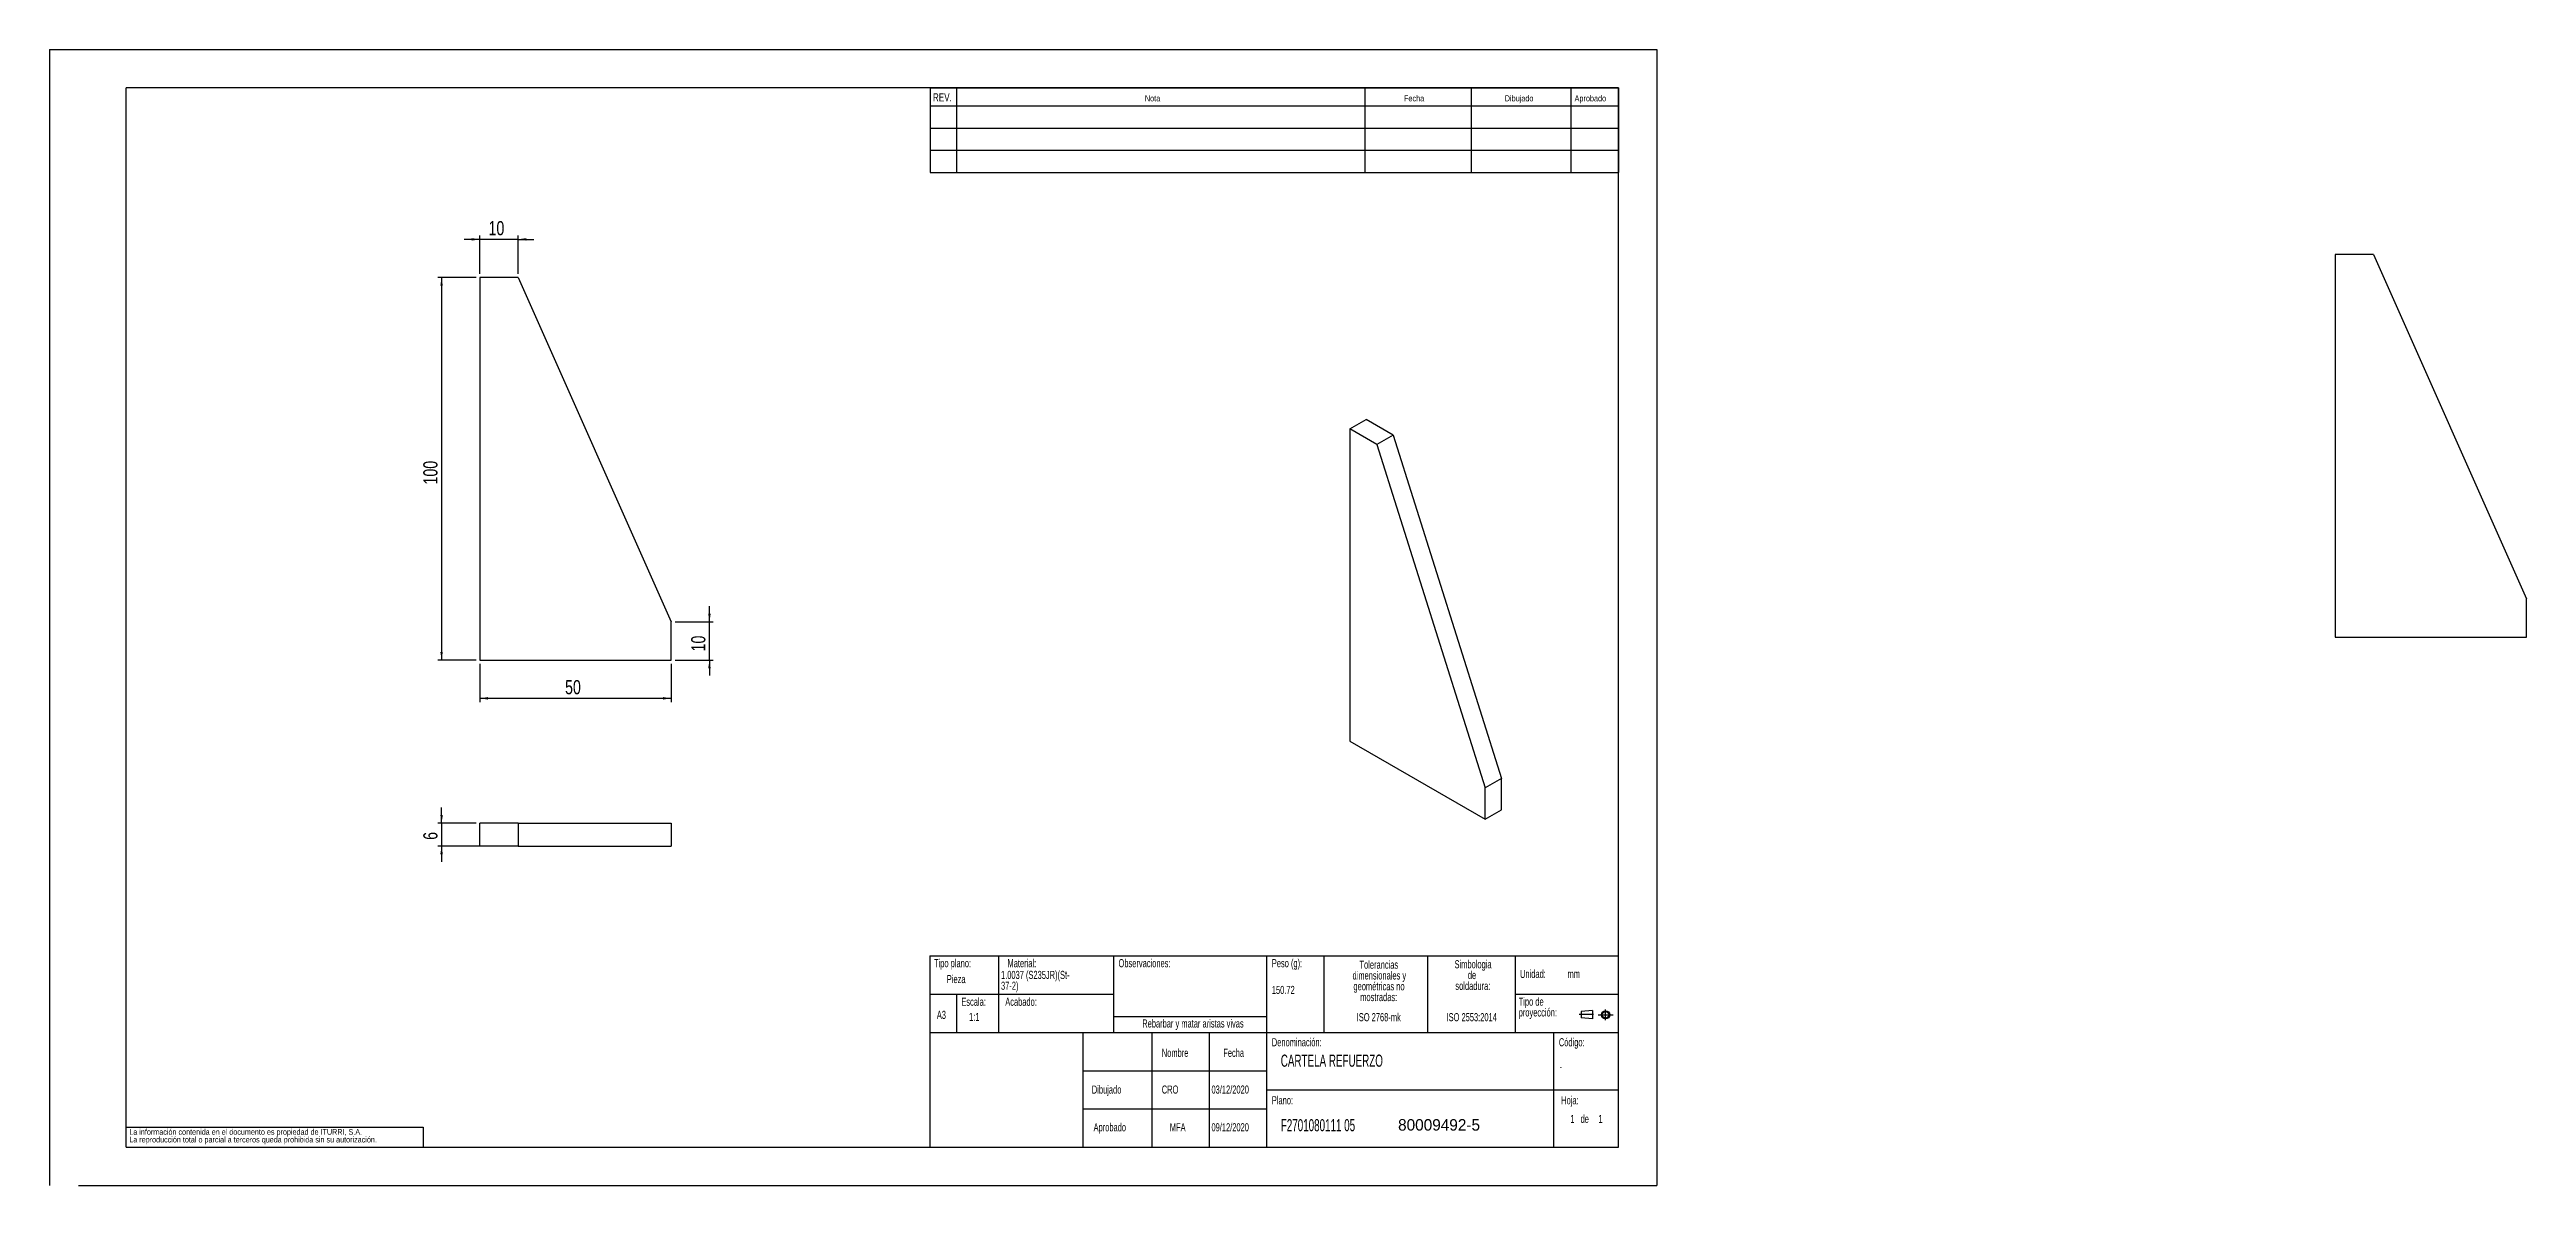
# Model space of a CAD drawing. Extents: x 0 to 647, y 0 to 297.
import ezdxf

# ---------------------------------------------------------------- set-up
doc = ezdxf.new("R2010")
doc.units = 0
doc.linetypes.add('SLD-CENTRADA-TRAZOS-LARGOS', pattern=[19.05, 15.24, -1.27, 1.27, -1.27])
doc.linetypes.add('SLD-CONTINUA', pattern=[0])
doc.layers.get('0').update_dxf_attribs({"linetype": 'CONTINUOUS'})
doc.layers.add('FORMATO', color=7, linetype='SLD-CONTINUA')
doc.layers.add('SLD-0', color=179, linetype='SLD-CONTINUA')
doc.styles.add('SLDTEXTSTYLE0', font='TXT', dxfattribs={"width": 0.605})
doc.styles.add('SLDTEXTSTYLE1', font='TXT', dxfattribs={"width": 0.75})
doc.dimstyles.new('SLDDIMSTYLE0', dxfattribs={"dimtxt": 3.704167, "dimasz": 2.116667, "dimexe": 0, "dimexo": 0.0625, "dimgap": 0.926042, "dimtad": 1, "dimdec": 1, "dimrnd": 1e-09, "dimzin": 12, "dimdsep": 46, "dimtxsty": 'SLDTEXTSTYLE1', "dimsah": 1, "dimcen": 0.09, "dimadec": 0, "dimazin": 0, "dimtfac": 1, "dimtdec": 1, "dimtofl": 0, "dimtmove": 0, "dimatfit": 3, "dimfxl": 1, "dimtolj": 1, "dimtzin": 12, "dimarcsym": 0})
doc.dimstyles.new('SLDDIMSTYLE1', dxfattribs={"dimtxt": 3.704167, "dimasz": 2.116667, "dimexe": 0, "dimexo": 0.0625, "dimgap": 0.926042, "dimtad": 1, "dimdec": 1, "dimrnd": 1e-09, "dimzin": 12, "dimdsep": 46, "dimtxsty": 'SLDTEXTSTYLE1', "dimsah": 1, "dimcen": 0.09, "dimadec": 0, "dimazin": 0, "dimtfac": 1, "dimtdec": 1, "dimtmove": 0, "dimatfit": 0, "dimfxl": 1, "dimtolj": 1, "dimtzin": 12, "dimarcsym": 0})

# ---------------------------------------------------------------- blocks, each defined once
blk = doc.blocks.new('BLOQUE3')
at = {"color": 7, "linetype": 'SLD-CENTRADA-TRAZOS-LARGOS'}
for p, q in [((397.92, 130.06), (394.8, 130.06)), ((398.88, 130.02), (402.16, 130.02)), ((400.52, 128.85), (400.52, 131.19))]:
    blk.add_line(p, q, dxfattribs=at)
at = {"color": 7, "linetype": 'SLD-CONTINUA'}
for p, q in [((397.68, 130.95), (395.23, 130.77)), ((395.23, 130.77), (395.23, 129.34)), ((397.68, 130.95), (397.68, 129.16)), ((397.68, 129.16), (395.23, 129.34))]:
    blk.add_line(p, q, dxfattribs=at)
for radius in [0.892, 0.713]:
    blk.add_circle((400.52, 130.02), radius, dxfattribs=at)
blk = doc.blocks.new('SW_NOTE_0')
at = {"layer": 'SLD-0', "color": 0, "attachment_point": 2, "style": 'SLDTEXTSTYLE0'}
for s, insert, char_height in [('dimensionales y', (7.54, -0.09), 2.1167), ('Tolerancias', (7.41, 2.73), 2.1167), ('geométricas no', (7.46, -2.92), 2.1167), ('mostradas:', (7.38, -5.74), 2.117)]:
    blk.add_mtext(s, dxfattribs=dict(at, insert=insert, char_height=char_height))
blk = doc.blocks.new('SW_NOTE_0_1')
at = {"layer": 'SLD-0', "color": 0, "attachment_point": 1, "style": 'SLDTEXTSTYLE0'}
for s, insert, char_height in [('Tipo de', (0, 2.73), 2.117), ('proyección:', (0, -0.09), 2.1167)]:
    blk.add_mtext(s, dxfattribs=dict(at, insert=insert, char_height=char_height))
blk = doc.blocks.new('SW_NOTE_0_2')
at = {"layer": 'SLD-0', "color": 0, "char_height": 2.117, "attachment_point": 2, "style": 'SLDTEXTSTYLE0'}
for s, insert in [('Simbologia', (7.11, 2.73)), ('de', (6.84, -0.09)), ('soldadura:', (7.06, -2.92))]:
    blk.add_mtext(s, dxfattribs=dict(at, insert=insert))
blk = doc.blocks.new('SW_NOTE_0_3')
at = {"layer": 'SLD-0', "color": 0, "attachment_point": 1, "style": 'SLDTEXTSTYLE0'}
for s, insert, char_height in [('37-2)', (0, -0.09), 2.117), ('1.0037 (S235JR)(St-', (0, 2.73), 2.1167)]:
    blk.add_mtext(s, dxfattribs=dict(at, insert=insert, char_height=char_height))
blk = doc.blocks.new('SW_NOTE_0_4')
at = {"layer": 'SLD-0', "color": 0, "char_height": 1.5, "attachment_point": 1, "style": 'SLDTEXTSTYLE1'}
for s, insert in [('La información contenida en el documento es propiedad de ITURRI, S.A.', (0, 1.93)), ('La reproducción total o parcial a terceros queda prohibida sin su autorización.', (0, -0.07))]:
    blk.add_mtext(s, dxfattribs=dict(at, insert=insert))
blk = doc.blocks.new('SW_NOTE_0_5')
at = {"layer": 'SLD-0', "color": 0, "attachment_point": 2, "style": 'SLDTEXTSTYLE0'}
for s, insert, char_height in [('dimensionales y', (7.54, -0.09), 2.1167), ('Tolerancias', (7.41, 2.73), 2.1167), ('geométricas no', (7.46, -2.92), 2.1167), ('mostradas:', (7.38, -5.74), 2.117)]:
    blk.add_mtext(s, dxfattribs=dict(at, insert=insert, char_height=char_height))
blk = doc.blocks.new('SW_NOTE_0_6')
at = {"layer": 'SLD-0', "color": 0, "attachment_point": 1, "style": 'SLDTEXTSTYLE0'}
for s, insert, char_height in [('Tipo de', (0, 2.73), 2.117), ('proyección:', (0, -0.09), 2.1167)]:
    blk.add_mtext(s, dxfattribs=dict(at, insert=insert, char_height=char_height))
blk = doc.blocks.new('SW_NOTE_0_7')
at = {"layer": 'SLD-0', "color": 0, "char_height": 2.117, "attachment_point": 2, "style": 'SLDTEXTSTYLE0'}
for s, insert in [('Simbologia', (7.11, 2.73)), ('de', (6.84, -0.09)), ('soldadura:', (7.06, -2.92))]:
    blk.add_mtext(s, dxfattribs=dict(at, insert=insert))
blk = doc.blocks.new('SW_NOTE_0_8')
at = {"layer": 'SLD-0', "color": 0, "attachment_point": 1, "style": 'SLDTEXTSTYLE0'}
for s, insert, char_height in [('37-2)', (0, -0.09), 2.117), ('1.0037 (S235JR)(St-', (0, 2.73), 2.1167)]:
    blk.add_mtext(s, dxfattribs=dict(at, insert=insert, char_height=char_height))
blk = doc.blocks.new('SW_NOTE_0_9')
at = {"layer": 'SLD-0', "color": 0, "char_height": 1.5, "attachment_point": 1, "style": 'SLDTEXTSTYLE1'}
for s, insert in [('La información contenida en el documento es propiedad de ITURRI, S.A.', (0, 1.93)), ('La reproducción total o parcial a terceros queda prohibida sin su autorización.', (0, -0.07))]:
    blk.add_mtext(s, dxfattribs=dict(at, insert=insert))
blk = doc.blocks.new('_D')
at = {"layer": 'FORMATO', "color": 7, "transparency": 16777216}
for p, q in [((111.45, 237.37), (101.45, 237.37)), ((102.45, 237.37), (102.45, 137.37)), ((111.45, 137.37), (101.45, 137.37))]:
    blk.add_line(p, q, dxfattribs=at)
for points in [[(102.45, 237.37), (102.12, 235.25), (102.77, 235.25)], [(102.45, 137.37), (102.77, 139.49), (102.12, 139.49)]]:
    blk.add_solid(points, dxfattribs=at)
at = {"layer": 'FORMATO', "color": 7, "transparency": 16777216, "insert": (97.67, 183.26), "char_height": 3.704, "attachment_point": 1, "rotation": 90, "style": 'SLDTEXTSTYLE1'}
blk.add_mtext('100', dxfattribs=at)
blk = doc.blocks.new('_D_1')
at = {"layer": 'FORMATO', "color": 7, "transparency": 16777216}
for p, q in [((112.45, 136.37), (112.45, 126.37)), ((162.45, 136.37), (162.45, 126.37)), ((112.45, 127.37), (162.45, 127.37))]:
    blk.add_line(p, q, dxfattribs=at)
for points in [[(112.45, 127.37), (114.56, 127.04), (114.56, 127.69)], [(162.45, 127.37), (160.33, 127.69), (160.33, 127.04)]]:
    blk.add_solid(points, dxfattribs=at)
at = {"layer": 'FORMATO', "color": 7, "transparency": 16777216, "insert": (134.71, 132.14), "char_height": 3.704, "attachment_point": 1, "style": 'SLDTEXTSTYLE1'}
blk.add_mtext('50', dxfattribs=at)
blk = doc.blocks.new('_D_2')
at = {"layer": 'FORMATO', "color": 7, "transparency": 16777216}
for p, q in [((172.45, 147.37), (172.45, 151.44)), ((163.45, 147.37), (173.45, 147.37)), ((172.45, 137.37), (172.45, 147.37)), ((163.45, 137.37), (173.45, 137.37)), ((172.45, 137.37), (172.45, 133.3))]:
    blk.add_line(p, q, dxfattribs=at)
for points in [[(172.45, 147.37), (172.77, 149.49), (172.12, 149.49)], [(172.45, 137.37), (172.12, 135.25), (172.77, 135.25)]]:
    blk.add_solid(points, dxfattribs=at)
at = {"layer": 'FORMATO', "color": 7, "transparency": 16777216, "insert": (167.67, 139.63), "char_height": 3.704, "attachment_point": 1, "rotation": 90, "style": 'SLDTEXTSTYLE1'}
blk.add_mtext('10', dxfattribs=at)
blk = doc.blocks.new('_D_3')
at = {"layer": 'FORMATO', "color": 7, "transparency": 16777216}
for p, q in [((112.45, 247.37), (108.37, 247.37)), ((112.45, 238.37), (112.45, 248.37)), ((122.45, 247.37), (112.45, 247.37)), ((122.45, 238.37), (122.45, 248.37)), ((122.45, 247.37), (126.52, 247.37))]:
    blk.add_line(p, q, dxfattribs=at)
for points in [[(112.45, 247.37), (110.33, 247.69), (110.33, 247.04)], [(122.45, 247.37), (124.56, 247.04), (124.56, 247.69)]]:
    blk.add_solid(points, dxfattribs=at)
at = {"layer": 'FORMATO', "color": 7, "transparency": 16777216, "insert": (114.71, 252.14), "char_height": 3.704, "attachment_point": 1, "style": 'SLDTEXTSTYLE1'}
blk.add_mtext('10', dxfattribs=at)
blk = doc.blocks.new('_D_4')
at = {"layer": 'FORMATO', "color": 7, "transparency": 16777216}
for p, q in [((102.45, 94.73), (102.45, 98.8)), ((111.45, 94.73), (101.45, 94.73)), ((102.45, 94.73), (102.45, 88.73)), ((121.45, 88.73), (101.45, 88.73)), ((102.45, 88.73), (102.45, 84.66))]:
    blk.add_line(p, q, dxfattribs=at)
for points in [[(102.45, 94.73), (102.77, 96.84), (102.12, 96.84)], [(102.45, 88.73), (102.12, 86.61), (102.77, 86.61)]]:
    blk.add_solid(points, dxfattribs=at)
at = {"layer": 'FORMATO', "color": 7, "transparency": 16777216, "insert": (97.67, 90.36), "char_height": 3.7, "attachment_point": 1, "rotation": 90, "style": 'SLDTEXTSTYLE1'}
blk.add_mtext('6', dxfattribs=at)

msp = doc.modelspace()

# ---------------------------------------------------------------- linework, layer by layer
at = {"color": 7, "linetype": 'SLD-CONTINUA'}
for p, q in [((0, 297), (420, 297)), ((0, 297), (0, 0)), ((420, 297), (420, 0)), ((410, 287), (20, 287)), ((20, 10), (20, 287)), ((410, 10), (410, 287)), ((597.25, 243.39), (597.25, 143.39)), ((607.25, 243.39), (597.25, 243.39)), ((607.25, 243.39), (647.25, 153.39)), ((112.45, 237.37), (112.45, 137.37)), ((122.45, 237.37), (112.45, 237.37)), ((122.45, 237.37), (162.45, 147.37)), ((339.79, 197.84), (344.03, 200.29)), ((339.79, 197.84), (339.79, 116.18)), ((346.86, 193.75), (339.79, 197.84)), ((351.1, 196.2), (344.03, 200.29)), ((351.1, 196.2), (346.86, 193.75)), ((351.1, 196.2), (379.38, 106.39)), ((346.86, 193.75), (375.14, 103.94)), ((647.25, 143.39), (647.25, 153.39)), ((162.45, 137.37), (162.45, 147.37)), ((597.25, 143.39), (647.25, 143.39)), ((112.45, 137.37), (162.45, 137.37)), ((339.79, 116.18), (375.14, 95.77)), ((379.38, 106.39), (375.14, 103.94)), ((375.14, 95.77), (375.14, 103.94)), ((379.38, 98.22), (379.38, 106.39)), ((375.14, 95.77), (379.38, 98.22)), ((112.45, 88.73), (112.45, 94.73)), ((122.45, 94.73), (112.45, 94.73)), ((122.45, 94.73), (122.45, 88.73)), ((122.45, 94.73), (162.45, 94.73)), ((162.45, 94.73), (162.45, 88.73)), ((122.45, 88.73), (112.45, 88.73)), ((122.45, 88.73), (162.45, 88.73)), ((230, 60), (410, 60)), ((230, 60), (230, 10)), ((20, 10), (410, 10)), ((7.53, 0), (420, 0))]:
    msp.add_line(p, q, dxfattribs=at)
at = {"layer": 'FORMATO'}
for p, q in [((230.09, 287), (410, 287)), ((230.09, 287), (230.09, 264.87)), ((237.03, 287), (237.03, 264.87)), ((343.66, 287), (343.66, 264.87)), ((371.46, 287), (371.46, 264.87)), ((397.51, 287), (397.51, 264.87)), ((410, 287), (410, 264.87)), ((230.09, 282.27), (410, 282.27)), ((230.09, 276.47), (410, 276.47)), ((230.09, 270.67), (410, 270.67)), ((230.09, 264.87), (410, 264.87))]:
    msp.add_line(p, q, dxfattribs=at)
at = {"layer": 'SLD-0'}
for p, q in [((248, 60), (248, 40)), ((278, 60), (278, 40)), ((318, 60), (318, 40)), ((333, 60), (333, 40)), ((360.08, 60), (360.08, 40)), ((383, 60), (383, 40)), ((230, 50), (248, 50)), ((237, 50), (237, 40)), ((248, 50), (278, 50)), ((383, 50), (410, 50)), ((230, 40), (410, 40)), ((270, 40), (270, 10)), ((278, 44.16), (318, 44.16)), ((288, 40), (288, 10)), ((303, 40), (303, 10)), ((318, 40), (318, 10)), ((393, 40), (393, 10)), ((270, 30), (318, 30)), ((270, 20), (318, 20)), ((318, 25), (393, 25)), ((393, 25), (410, 25)), ((20, 15.25), (97.63, 15.25)), ((97.63, 15.25), (97.63, 10))]:
    msp.add_line(p, q, dxfattribs=at)

# ---------------------------------------------------------------- block references
at = {"color": 7, "linetype": 'Continuous', "xscale": 1.2, "yscale": 1.2, "zscale": 1.2}
msp.add_blockref('BLOQUE3', (-74.01, -111.41), dxfattribs=at)
msp.add_blockref('BLOQUE3', (-74.01, -111.41), dxfattribs=at)
at = {"layer": 'SLD-0'}
for name, p in [('SW_NOTE_0', (339.95, 56.06)), ('SW_NOTE_0_5', (339.95, 56.06)), ('SW_NOTE_0_2', (364.87, 56.17)), ('SW_NOTE_0_7', (364.87, 56.17)), ('SW_NOTE_0_3', (248.63, 53.38)), ('SW_NOTE_0_8', (248.63, 53.38)), ('SW_NOTE_0_1', (383.91, 46.39)), ('SW_NOTE_0_6', (383.91, 46.39)), ('SW_NOTE_0_4', (20.84, 12.82)), ('SW_NOTE_0_9', (20.84, 12.82))]:
    msp.add_blockref(name, p, dxfattribs=at)

# ---------------------------------------------------------------- texts
at = {"insert": (352.39, 17.35), "char_height": 3, "attachment_point": 1}
msp.add_mtext_dynamic_manual_height_columns('80009492-5', width=56.5174, gutter_width=14.11, heights=[0], dxfattribs=at)
at = {"layer": 'FORMATO', "attachment_point": 1, "style": 'SLDTEXTSTYLE1'}
for s, insert, char_height in [('REV.', (230.84, 285.55), 2.117), ('Nota', (286.22, 285.03), 1.587), ('Fecha', (353.93, 285.03), 1.587), ('Dibujado', (380.26, 285.03), 1.587), ('Aprobado', (398.51, 285.03), 1.587)]:
    msp.add_mtext(s, dxfattribs=dict(at, insert=insert, char_height=char_height))
at = {"layer": 'SLD-0', "style": 'SLDTEXTSTYLE0'}
for s, insert, char_height, attachment_point in [('Tipo plano:', (231.13, 59.18), 2.1167, 1), ('Tipo plano:', (231.13, 59.18), 2.1167, 1), ('Material:', (250.33, 59.18), 2.117, 1), ('Material:', (250.33, 59.18), 2.117, 1), ('Observaciones:', (279.34, 59.18), 2.1167, 1), ('Observaciones:', (279.34, 59.18), 2.1167, 1), ('Peso (g):', (319.4, 59.18), 2.117, 1), ('Peso (g):', (319.4, 59.18), 2.117, 1), ('Pieza', (234.47, 55.02), 2.117, 1), ('Pieza', (234.47, 55.02), 2.117, 1), ('150.72', (319.4, 52.18), 2.117, 1), ('150.72', (319.4, 52.18), 2.117, 1), ('Unidad:', (384.25, 56.37), 2.117, 1), ('Unidad:', (384.25, 56.37), 2.117, 1), ('mm', (396.66, 56.37), 2.117, 1), ('mm', (396.66, 56.37), 2.117, 1), ('A3', (231.86, 45.67), 2.117, 1), ('A3', (231.86, 45.67), 2.117, 1), ('Escala:', (238.26, 49.1), 2.117, 1), ('Escala:', (238.26, 49.1), 2.117, 1), ('Acabado:', (249.74, 49.1), 2.117, 1), ('Acabado:', (249.74, 49.1), 2.117, 1), ('1:1', (240.29, 45.13), 2.117, 1), ('1:1', (240.29, 45.13), 2.117, 1), ('Rebarbar y matar aristas vivas', (298.79, 43.42), 2.1167, 2), ('Rebarbar y matar aristas vivas', (298.79, 43.42), 2.1167, 2), ('ISO 2768-mk', (347.34, 45.06), 2.1167, 2), ('ISO 2768-mk', (347.34, 45.06), 2.1167, 2), ('ISO 2553:2014', (371.63, 45.06), 2.1167, 2), ('ISO 2553:2014', (371.63, 45.06), 2.1167, 2), ('Nombre', (290.64, 35.75), 2.117, 1), ('Nombre', (290.64, 35.75), 2.117, 1), ('Fecha', (306.71, 35.75), 2.117, 1), ('Fecha', (306.71, 35.75), 2.117, 1), ('Denominación:', (319.4, 38.51), 2.1167, 1), ('Denominación:', (319.4, 38.51), 2.1167, 1), ('CARTELA REFUERZO', (321.74, 34.22), 3.175, 1), ('CARTELA REFUERZO', (321.74, 34.22), 3.175, 1), ('Código:', (394.4, 38.51), 2.117, 1), ('Código:', (394.4, 38.51), 2.117, 1), ('Dibujado', (272.37, 26.14), 2.117, 1), ('Dibujado', (272.37, 26.14), 2.117, 1), ('CRO', (290.64, 26.14), 2.117, 1), ('03/12/2020', (303.63, 26.14), 2.117, 1), ('-', (394.59, 32.19), 2.12, 1), ('-', (394.59, 32.19), 2.12, 1), ('Plano:', (319.4, 23.34), 2.117, 1), ('Plano:', (319.4, 23.34), 2.117, 1), ('Hoja:', (395.01, 23.34), 2.117, 1), ('Hoja:', (395.01, 23.34), 2.117, 1), ('Aprobado', (272.82, 16.28), 2.117, 1), ('Aprobado', (272.82, 16.28), 2.117, 1), ('MFA', (292.74, 16.28), 2.117, 1), ('09/12/2020', (303.63, 16.28), 2.117, 1), ('F2701080111 05', (321.74, 17.35), 3.175, 1), ('F2701080111 05', (321.74, 17.35), 3.175, 1), ('1', (397.41, 18.47), 2.12, 1), ('1', (397.41, 18.47), 2.12, 1), ('1', (397.41, 18.47), 2.12, 1), ('1', (397.41, 18.47), 2.12, 1), ('de', (400.08, 18.47), 2.117, 1), ('de', (400.08, 18.47), 2.117, 1), ('de', (400.08, 18.47), 2.117, 1), ('de', (400.08, 18.47), 2.117, 1), ('1', (404.73, 18.47), 2.12, 1), ('1', (404.73, 18.47), 2.12, 1), ('1', (404.73, 18.47), 2.12, 1), ('1', (404.73, 18.47), 2.12, 1)]:
    msp.add_mtext(s, dxfattribs=dict(at, insert=insert, char_height=char_height, attachment_point=attachment_point))

# ---------------------------------------------------------------- dimensions: what is measured, and where the dimension line sits
at = {"layer": 'FORMATO', "color": 7}
dim = msp.add_linear_dim(base=(112.45, 247.37), p1=(122.45, 237.37), p2=(112.45, 237.37), dimstyle='SLDDIMSTYLE1', dxfattribs=at)
dim.commit()
dim.dimension.update_dxf_attribs({"geometry": '_D_3', "text_midpoint": (117.45, 247.37), "dimtype": 160})
for base, p1, p2, angle, dimstyle, picture, middle in [((102.45, 137.37), (112.45, 237.37), (112.45, 137.37), 90, 'SLDDIMSTYLE0', '_D', (102.45, 187.37)), ((172.45, 147.37), (162.45, 137.37), (162.45, 147.37), 90, 'SLDDIMSTYLE1', '_D_2', (172.45, 142.37)), ((162.45, 127.37), (112.45, 137.37), (162.45, 137.37), 0, 'SLDDIMSTYLE0', '_D_1', (137.45, 127.37)), ((102.45, 88.73), (112.45, 94.73), (122.45, 88.73), 90, 'SLDDIMSTYLE1', '_D_4', (102.45, 91.73))]:
    dim = msp.add_linear_dim(base=base, p1=p1, p2=p2, angle=angle, dimstyle=dimstyle, dxfattribs=at)
    dim.commit()
    dim.dimension.update_dxf_attribs({"geometry": picture, "text_midpoint": middle, "dimtype": 160})

doc.saveas('drawing.dxf')
